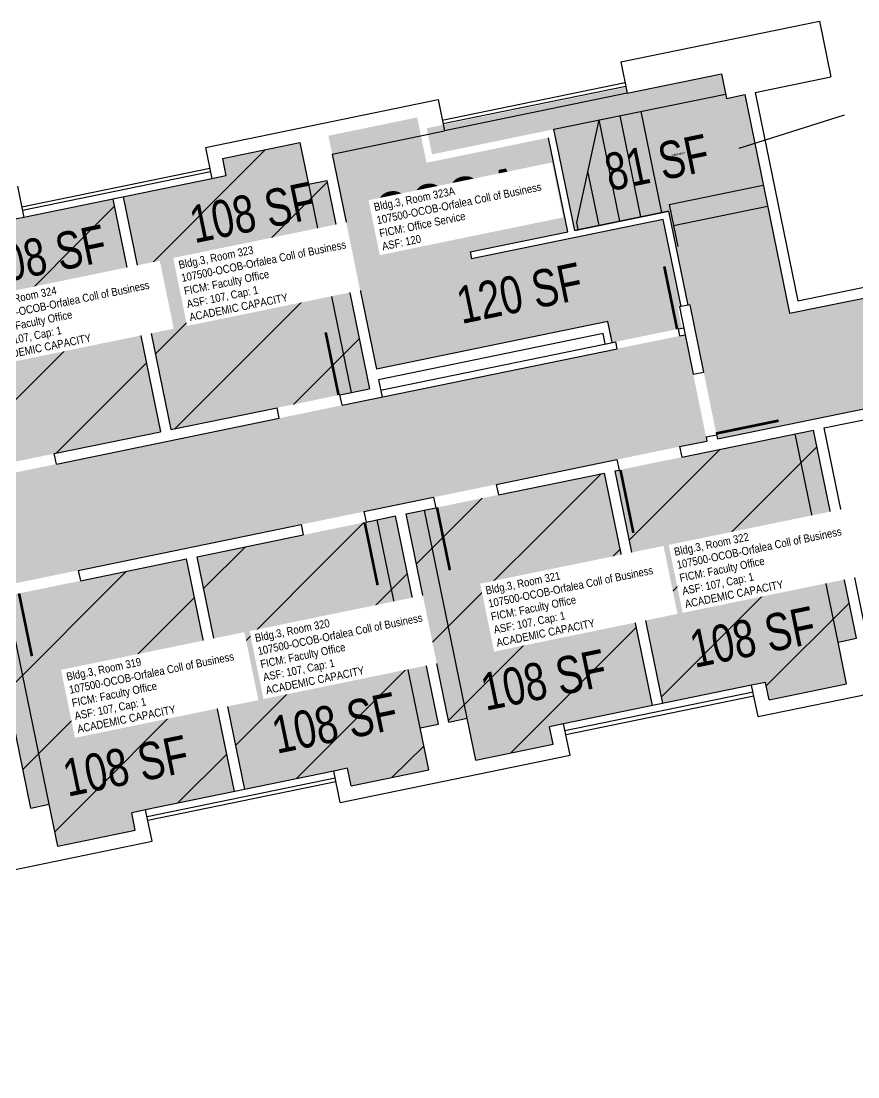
# Model space of a CAD drawing. Header units: inches. Extents: x 69197310 to 69201220, y 27671033 to 27674904.
# Drawn here: x 69199443 to 69199914, y 27672941 to 27673534 of the extents above; entities that cross this region are included whole.
import ezdxf
from ezdxf.enums import TextEntityAlignment as Align

# ---------------------------------------------------------------- set-up
doc = ezdxf.new("R2010")
doc.units = ezdxf.units.IN
doc.header["$LTSCALE"] = 100
doc.header["$MEASUREMENT"] = 0
for name, color, linetype in [('A-DOOR', 2, 'CONTINUOUS'), ('A-FLOR', 3, 'CONTINUOUS'), ('A-GLAZ', 1, 'CONTINUOUS'), ('A-IDEN-RNUM', 7, 'CONTINUOUS'), ('A-IDEN-SNUM', 4, 'CONTINUOUS'), ('A-IDEN-VNUM', 4, 'CONTINUOUS'), ('A-WALL', 5, 'CONTINUOUS'), ('AREA-TEXT', 3, 'CONTINUOUS'), ('Rooms-Capacity', 4, 'CONTINUOUS'), ('Rooms-Category-Color', 7, 'CONTINUOUS'), ('Rooms-College-Color', 7, 'CONTINUOUS'), ('Rooms-Department-Color', 7, 'CONTINUOUS'), ('Rooms-Division-Color', 7, 'CONTINUOUS'), ('Rooms-Information', 7, 'CONTINUOUS')]:
    doc.layers.add(name, color=color, linetype=linetype)
doc.styles.add('CP_AREA', font='arial.ttf', dxfattribs={"height": 15})
doc.styles.add('CP_ROOMSNUMBER', font='arial.ttf', dxfattribs={"height": 1})
doc.styles.add('CP_ROOMVNUMBER', font='arial.ttf', dxfattribs={"width": 0.85, "height": 0.075})
pattern_1 = [(45, (0, 0), (-26.516504294, 26.516504294), [])]

msp = doc.modelspace()

# ---------------------------------------------------------------- hatches: boundary and pattern name
at = {"layer": 'Rooms-Capacity'}
h = msp.add_hatch(dxfattribs=at)
h.set_pattern_fill('ANSI31', color=256, scale=300, style=0)
h.set_pattern_definition(pattern_1)
h.paths.add_polyline_path([(69199500.34, 27673435.5), (69199527.21, 27673304.73), (69199638.88, 27673327.69), (69199614.82, 27673444.74), (69199604.54, 27673442.62), (69199599.7, 27673466.13), (69199556.11, 27673457.17), (69199558.13, 27673447.38)])
h = msp.add_hatch(dxfattribs=at)
h.set_pattern_fill('ANSI31', color=256, scale=300, style=0)
h.set_pattern_definition(pattern_1)
h.paths.add_polyline_path([(69199391.06, 27673423.25), (69199395.9, 27673399.74), (69199385.61, 27673397.63), (69199409.67, 27673280.57), (69199521.34, 27673303.53), (69199494.46, 27673434.29), (69199436.67, 27673422.41), (69199434.65, 27673432.21)])
h = msp.add_hatch(dxfattribs=at)
h.set_pattern_fill('ANSI31', color=256, scale=300, style=0)
h.set_pattern_definition(pattern_1)
h.paths.add_polyline_path([(69199907.27, 27673161.83), (69199902.44, 27673185.33), (69199912.72, 27673187.45), (69199888.66, 27673304.5), (69199777, 27673281.55), (69199803.88, 27673150.78), (69199861.67, 27673162.66), (69199863.68, 27673152.87)])
h = msp.add_hatch(dxfattribs=at)
h.set_pattern_fill('ANSI31', color=256, scale=300, style=0)
h.set_pattern_definition(pattern_1)
h.paths.add_polyline_path([(69199568.79, 27673102.46), (69199541.91, 27673233.23), (69199653.58, 27673256.18), (69199677.64, 27673139.13), (69199667.35, 27673137.01), (69199672.18, 27673113.51), (69199628.6, 27673104.55), (69199626.58, 27673114.34)])
h = msp.add_hatch(dxfattribs=at)
h.set_pattern_fill('ANSI31', color=256, scale=300, style=0)
h.set_pattern_definition(pattern_1)
h.paths.add_polyline_path([(69199463.55, 27673070.62), (69199458.71, 27673094.13), (69199448.43, 27673092.02), (69199424.37, 27673209.07), (69199536.03, 27673232.02), (69199562.91, 27673101.25), (69199505.12, 27673089.38), (69199507.13, 27673079.58)])
at = {"layer": 'Rooms-Category-Color', "true_color": 0xadadad}
for points in [[(69199871.95, 27673385.8), (69199818.08, 27673374.73), (69199807.21, 27673427.62), (69199754.31, 27673416.75), (69199742.63, 27673473.56), (69199674.07, 27673459.47), (69199671.05, 27673474.16), (69199783.2, 27673497.21), (69199783.91, 27673493.79), (69199836.8, 27673504.66), (69199839.62, 27673490.95), (69199849.91, 27673493.06)], [(69199834.56, 27673299.51), (69199819.06, 27673374.93), (69199871.95, 27673385.8), (69199875.17, 27673370.13), (69200166.09, 27673429.93), (69200178.37, 27673370.17)], [(69199816.4, 27673358.05), (69199828.68, 27673298.3), (69198309.48, 27672986.04), (69198314.32, 27672962.53), (69198284.89, 27672956.48), (69198286.1, 27672950.6), (69198292.02, 27672951.82), (69198317.69, 27672826.93), (69198363.68, 27672836.38), (69198396.1, 27672678.68), (69198353, 27672669.82), (69198362.16, 27672625.25), (69198279.88, 27672608.34), (69198270.22, 27672655.36), (69198240.77, 27672649.31), (69198208.86, 27672804.56), (69198235.31, 27672810), (69198209.64, 27672934.89), (69198215.59, 27672936.11), (69198214.38, 27672941.99), (69198184.92, 27672935.93), (69198180.09, 27672959.44), (69198130.19, 27672949.18), (69198125.72, 27672970.93), (69198119.84, 27672969.73), (69198124.31, 27672947.97), (69197542.48, 27672828.38), (69197530.2, 27672888.13), (69198112.3, 27673007.59), (69198112.6, 27673004.99), (69198118.47, 27673006.2), (69198118.11, 27673008.94)]]:
    msp.add_hatch(color=253, dxfattribs=at).paths.add_polyline_path(points)
at = {"layer": 'Rooms-Category-Color', "true_color": 0xfa9ba3}
for points in [[(69199500.34, 27673435.5), (69199527.21, 27673304.73), (69199638.88, 27673327.69), (69199614.82, 27673444.74), (69199604.54, 27673442.62), (69199599.7, 27673466.13), (69199556.11, 27673457.17), (69199558.13, 27673447.38)], [(69199391.06, 27673423.25), (69199395.9, 27673399.74), (69199385.61, 27673397.63), (69199409.67, 27673280.57), (69199521.34, 27673303.53), (69199494.46, 27673434.29), (69199436.67, 27673422.41), (69199434.65, 27673432.21)], [(69199907.27, 27673161.83), (69199902.44, 27673185.33), (69199912.72, 27673187.45), (69199888.66, 27673304.5), (69199777, 27673281.55), (69199803.88, 27673150.78), (69199861.67, 27673162.66), (69199863.68, 27673152.87)], [(69199568.79, 27673102.46), (69199541.91, 27673233.23), (69199653.58, 27673256.18), (69199677.64, 27673139.13), (69199667.35, 27673137.01), (69199672.18, 27673113.51), (69199628.6, 27673104.55), (69199626.58, 27673114.34)], [(69199463.55, 27673070.62), (69199458.71, 27673094.13), (69199448.43, 27673092.02), (69199424.37, 27673209.07), (69199536.03, 27673232.02), (69199562.91, 27673101.25), (69199505.12, 27673089.38), (69199507.13, 27673079.58)]]:
    msp.add_hatch(color=241, dxfattribs=at).paths.add_polyline_path(points)
at = {"layer": 'Rooms-College-Color', "true_color": 0xadadad}
for points in [[(69199871.95, 27673385.8), (69199818.08, 27673374.73), (69199807.21, 27673427.62), (69199754.31, 27673416.75), (69199742.63, 27673473.56), (69199674.07, 27673459.47), (69199671.05, 27673474.16), (69199783.2, 27673497.21), (69199783.91, 27673493.79), (69199836.8, 27673504.66), (69199839.62, 27673490.95), (69199849.91, 27673493.06)], [(69199834.56, 27673299.51), (69199819.06, 27673374.93), (69199871.95, 27673385.8), (69199875.17, 27673370.13), (69200166.09, 27673429.93), (69200178.37, 27673370.17)], [(69199816.4, 27673358.05), (69199828.68, 27673298.3), (69198309.48, 27672986.04), (69198314.32, 27672962.53), (69198284.89, 27672956.48), (69198286.1, 27672950.6), (69198292.02, 27672951.82), (69198317.69, 27672826.93), (69198363.68, 27672836.38), (69198396.1, 27672678.68), (69198353, 27672669.82), (69198362.16, 27672625.25), (69198279.88, 27672608.34), (69198270.22, 27672655.36), (69198240.77, 27672649.31), (69198208.86, 27672804.56), (69198235.31, 27672810), (69198209.64, 27672934.89), (69198215.59, 27672936.11), (69198214.38, 27672941.99), (69198184.92, 27672935.93), (69198180.09, 27672959.44), (69198130.19, 27672949.18), (69198125.72, 27672970.93), (69198119.84, 27672969.73), (69198124.31, 27672947.97), (69197542.48, 27672828.38), (69197530.2, 27672888.13), (69198112.3, 27673007.59), (69198112.6, 27673004.99), (69198118.47, 27673006.2), (69198118.11, 27673008.94)]]:
    msp.add_hatch(color=253, dxfattribs=at).paths.add_polyline_path(points)
at = {"layer": 'Rooms-College-Color', "true_color": 0xfa9ba3}
for points in [[(69199500.34, 27673435.5), (69199527.21, 27673304.73), (69199638.88, 27673327.69), (69199614.82, 27673444.74), (69199604.54, 27673442.62), (69199599.7, 27673466.13), (69199556.11, 27673457.17), (69199558.13, 27673447.38)], [(69199391.06, 27673423.25), (69199395.9, 27673399.74), (69199385.61, 27673397.63), (69199409.67, 27673280.57), (69199521.34, 27673303.53), (69199494.46, 27673434.29), (69199436.67, 27673422.41), (69199434.65, 27673432.21)], [(69199907.27, 27673161.83), (69199902.44, 27673185.33), (69199912.72, 27673187.45), (69199888.66, 27673304.5), (69199777, 27673281.55), (69199803.88, 27673150.78), (69199861.67, 27673162.66), (69199863.68, 27673152.87)], [(69199568.79, 27673102.46), (69199541.91, 27673233.23), (69199653.58, 27673256.18), (69199677.64, 27673139.13), (69199667.35, 27673137.01), (69199672.18, 27673113.51), (69199628.6, 27673104.55), (69199626.58, 27673114.34)], [(69199463.55, 27673070.62), (69199458.71, 27673094.13), (69199448.43, 27673092.02), (69199424.37, 27673209.07), (69199536.03, 27673232.02), (69199562.91, 27673101.25), (69199505.12, 27673089.38), (69199507.13, 27673079.58)]]:
    msp.add_hatch(color=241, dxfattribs=at).paths.add_polyline_path(points)
at = {"layer": 'Rooms-Department-Color', "true_color": 0xacacac}
for points in [[(69199871.95, 27673385.8), (69199818.08, 27673374.73), (69199807.21, 27673427.62), (69199754.31, 27673416.75), (69199742.63, 27673473.56), (69199674.07, 27673459.47), (69199671.05, 27673474.16), (69199783.2, 27673497.21), (69199783.91, 27673493.79), (69199836.8, 27673504.66), (69199839.62, 27673490.95), (69199849.91, 27673493.06)], [(69199834.56, 27673299.51), (69199819.06, 27673374.93), (69199871.95, 27673385.8), (69199875.17, 27673370.13), (69200166.09, 27673429.93), (69200178.37, 27673370.17)], [(69199816.4, 27673358.05), (69199828.68, 27673298.3), (69198309.48, 27672986.04), (69198314.32, 27672962.53), (69198284.89, 27672956.48), (69198286.1, 27672950.6), (69198292.02, 27672951.82), (69198317.69, 27672826.93), (69198363.68, 27672836.38), (69198396.1, 27672678.68), (69198353, 27672669.82), (69198362.16, 27672625.25), (69198279.88, 27672608.34), (69198270.22, 27672655.36), (69198240.77, 27672649.31), (69198208.86, 27672804.56), (69198235.31, 27672810), (69198209.64, 27672934.89), (69198215.59, 27672936.11), (69198214.38, 27672941.99), (69198184.92, 27672935.93), (69198180.09, 27672959.44), (69198130.19, 27672949.18), (69198125.72, 27672970.93), (69198119.84, 27672969.73), (69198124.31, 27672947.97), (69197542.48, 27672828.38), (69197530.2, 27672888.13), (69198112.3, 27673007.59), (69198112.6, 27673004.99), (69198118.47, 27673006.2), (69198118.11, 27673008.94)]]:
    msp.add_hatch(color=253, dxfattribs=at).paths.add_polyline_path(points)
at = {"layer": 'Rooms-Department-Color', "true_color": 0xfa9ba3}
for points in [[(69199500.34, 27673435.5), (69199527.21, 27673304.73), (69199638.88, 27673327.69), (69199614.82, 27673444.74), (69199604.54, 27673442.62), (69199599.7, 27673466.13), (69199556.11, 27673457.17), (69199558.13, 27673447.38)], [(69199391.06, 27673423.25), (69199395.9, 27673399.74), (69199385.61, 27673397.63), (69199409.67, 27673280.57), (69199521.34, 27673303.53), (69199494.46, 27673434.29), (69199436.67, 27673422.41), (69199434.65, 27673432.21)], [(69199907.27, 27673161.83), (69199902.44, 27673185.33), (69199912.72, 27673187.45), (69199888.66, 27673304.5), (69199777, 27673281.55), (69199803.88, 27673150.78), (69199861.67, 27673162.66), (69199863.68, 27673152.87)], [(69199568.79, 27673102.46), (69199541.91, 27673233.23), (69199653.58, 27673256.18), (69199677.64, 27673139.13), (69199667.35, 27673137.01), (69199672.18, 27673113.51), (69199628.6, 27673104.55), (69199626.58, 27673114.34)], [(69199463.55, 27673070.62), (69199458.71, 27673094.13), (69199448.43, 27673092.02), (69199424.37, 27673209.07), (69199536.03, 27673232.02), (69199562.91, 27673101.25), (69199505.12, 27673089.38), (69199507.13, 27673079.58)]]:
    msp.add_hatch(color=241, dxfattribs=at).paths.add_polyline_path(points)
at = {"layer": 'Rooms-Division-Color', "true_color": 0xadadad}
for points in [[(69199871.95, 27673385.8), (69199818.08, 27673374.73), (69199807.21, 27673427.62), (69199754.31, 27673416.75), (69199742.63, 27673473.56), (69199674.07, 27673459.47), (69199671.05, 27673474.16), (69199783.2, 27673497.21), (69199783.91, 27673493.79), (69199836.8, 27673504.66), (69199839.62, 27673490.95), (69199849.91, 27673493.06)], [(69199834.56, 27673299.51), (69199819.06, 27673374.93), (69199871.95, 27673385.8), (69199875.17, 27673370.13), (69200166.09, 27673429.93), (69200178.37, 27673370.17)], [(69199816.4, 27673358.05), (69199828.68, 27673298.3), (69198309.48, 27672986.04), (69198314.32, 27672962.53), (69198284.89, 27672956.48), (69198286.1, 27672950.6), (69198292.02, 27672951.82), (69198317.69, 27672826.93), (69198363.68, 27672836.38), (69198396.1, 27672678.68), (69198353, 27672669.82), (69198362.16, 27672625.25), (69198279.88, 27672608.34), (69198270.22, 27672655.36), (69198240.77, 27672649.31), (69198208.86, 27672804.56), (69198235.31, 27672810), (69198209.64, 27672934.89), (69198215.59, 27672936.11), (69198214.38, 27672941.99), (69198184.92, 27672935.93), (69198180.09, 27672959.44), (69198130.19, 27672949.18), (69198125.72, 27672970.93), (69198119.84, 27672969.73), (69198124.31, 27672947.97), (69197542.48, 27672828.38), (69197530.2, 27672888.13), (69198112.3, 27673007.59), (69198112.6, 27673004.99), (69198118.47, 27673006.2), (69198118.11, 27673008.94)]]:
    msp.add_hatch(color=253, dxfattribs=at).paths.add_polyline_path(points)
at = {"layer": 'Rooms-Division-Color', "true_color": 0xfa9ba3}
for points in [[(69199500.34, 27673435.5), (69199527.21, 27673304.73), (69199638.88, 27673327.69), (69199614.82, 27673444.74), (69199604.54, 27673442.62), (69199599.7, 27673466.13), (69199556.11, 27673457.17), (69199558.13, 27673447.38)], [(69199391.06, 27673423.25), (69199395.9, 27673399.74), (69199385.61, 27673397.63), (69199409.67, 27673280.57), (69199521.34, 27673303.53), (69199494.46, 27673434.29), (69199436.67, 27673422.41), (69199434.65, 27673432.21)], [(69199907.27, 27673161.83), (69199902.44, 27673185.33), (69199912.72, 27673187.45), (69199888.66, 27673304.5), (69199777, 27673281.55), (69199803.88, 27673150.78), (69199861.67, 27673162.66), (69199863.68, 27673152.87)], [(69199568.79, 27673102.46), (69199541.91, 27673233.23), (69199653.58, 27673256.18), (69199677.64, 27673139.13), (69199667.35, 27673137.01), (69199672.18, 27673113.51), (69199628.6, 27673104.55), (69199626.58, 27673114.34)], [(69199463.55, 27673070.62), (69199458.71, 27673094.13), (69199448.43, 27673092.02), (69199424.37, 27673209.07), (69199536.03, 27673232.02), (69199562.91, 27673101.25), (69199505.12, 27673089.38), (69199507.13, 27673079.58)]]:
    msp.add_hatch(color=241, dxfattribs=at).paths.add_polyline_path(points)

# ---------------------------------------------------------------- linework, layer by layer
at = {"layer": 'A-DOOR'}
for points in [[(69199811.92, 27673361.21, 1.5, 1.5, 0), (69199804.68, 27673396.47, 0, 0, 0), (69199803.94, 27673396.32, 0, 0, 0.414214), (69199777.7, 27673352.65, 0, 0, 0.414214)], [(69199621.49, 27673324.11, 1.5, 1.5, 0), (69199614.25, 27673359.37, 0, 0, 0), (69199613.51, 27673359.22, 0, 0, 0.414214), (69199587.27, 27673315.55, 0, 0, 0.414214)], [(69199833.73, 27673302.53, 1.5, 1.5, 0), (69199869, 27673309.78, 0, 0, 0), (69199868.85, 27673310.51, 0, 0, 0.414214), (69199825.17, 27673336.75, 0, 0, 0.414214)], [(69199427.06, 27673284.15, 1.5, 1.5, 0), (69199419.81, 27673319.41, 0, 0, 0), (69199420.54, 27673319.56, 0, 0, -0.414214), (69199461.89, 27673289.77, 0, 0, -0.414214)], [(69199780.06, 27673281.99, 1.5, 1.5, 0), (69199787.31, 27673246.72, 0, 0, 0), (69199788.04, 27673246.88, 0, 0, 0.414214), (69199814.29, 27673290.55, 0, 0, 0.414214)], [(69199676.84, 27673260.96, 1.5, 1.5, 0), (69199684.09, 27673225.7, 0, 0, 0), (69199684.82, 27673225.85, 0, 0, 0.414214), (69199711.07, 27673269.53, 0, 0, 0.414214)], [(69199636.19, 27673252.61, 1.5, 1.5, 0), (69199643.44, 27673217.34, 0, 0, 0), (69199642.7, 27673217.19, 0, 0, -0.414214), (69199601.36, 27673246.98, 0, 0, -0.414214)], [(69199441.76, 27673212.64, 1.5, 1.5, 0), (69199449, 27673177.38, 0, 0, 0), (69199449.74, 27673177.53, 0, 0, 0.414214), (69199475.98, 27673221.21, 0, 0, 0.414214)]]:
    msp.add_lwpolyline(points, format="xyseb", dxfattribs=at)
at = {"layer": 'A-FLOR'}
for p, q in [((69199742.63, 27673473.56), (69199839.12, 27673493.39)), ((69199791.53, 27673424.4), (69199779.86, 27673481.21)), ((69199803.29, 27673426.82), (69199791.61, 27673483.63)), ((69199755.47, 27673421.07), (69199768.1, 27673478.8)), ((69199779.78, 27673421.98), (69199768.1, 27673478.8)), ((69199768.03, 27673419.57), (69199761.78, 27673449.93)), ((69199604.54, 27673442.62), (69199628.59, 27673325.57)), ((69199807.48, 27673431.25), (69199860.38, 27673442.12)), ((69199807.48, 27673431.25), (69199812.31, 27673407.74)), ((69199809.9, 27673419.5), (69199862.79, 27673430.37)), ((69199756.27, 27673417.15), (69199755.47, 27673421.07)), ((69199902.44, 27673185.33), (69199878.38, 27673302.39)), ((69199693.8, 27673142.45), (69199669.74, 27673259.5)), ((69199667.35, 27673137.01), (69199643.29, 27673254.07)), ((69199458.71, 27673094.13), (69199434.65, 27673211.18))]:
    msp.add_line(p, q, dxfattribs=at)
at = {"layer": 'A-GLAZ'}
for p, q in [((69199782.7, 27673499.66), (69199679.85, 27673478.52)), ((69199783.1, 27673497.7), (69199680.25, 27673476.56)), ((69199783.91, 27673493.79), (69199681.06, 27673472.65)), ((69199443.3, 27673429.9), (69199549.08, 27673451.64)), ((69199549.49, 27673449.69), (69199443.7, 27673427.94)), ((69199550.29, 27673445.77), (69199444.5, 27673424.02)), ((69199853.83, 27673161.05), (69199748.04, 27673139.31)), ((69199854.64, 27673157.13), (69199748.85, 27673135.39)), ((69199749.25, 27673133.43), (69199855.04, 27673155.17)), ((69199618.75, 27673112.73), (69199512.96, 27673090.99)), ((69199619.55, 27673108.81), (69199513.76, 27673087.07)), ((69199514.17, 27673085.11), (69199619.95, 27673106.85))]:
    msp.add_line(p, q, dxfattribs=at)
at = {"layer": 'A-IDEN-VNUM'}
msp.add_line((69199905.92, 27673481.54), (69199846.59, 27673462.83), dxfattribs=at)
at = {"layer": 'A-WALL'}
for p, q in [((69199780.28, 27673511.42), (69199891.95, 27673534.37)), ((69199891.95, 27673534.37), (69199898.39, 27673503.03)), ((69199780.28, 27673511.42), (69199783.91, 27673493.79)), ((69199783.91, 27673493.79), (69199836.8, 27673504.66)), ((69199836.8, 27673504.66), (69199839.62, 27673490.95)), ((69199855.78, 27673494.27), (69199898.39, 27673503.03)), ((69199839.62, 27673490.95), (69199849.91, 27673493.06)), ((69199849.91, 27673493.06), (69199875.17, 27673370.13)), ((69199855.78, 27673494.27), (69199879.84, 27673377.21)), ((69199546.67, 27673463.4), (69199677.43, 27673490.28)), ((69199677.43, 27673490.28), (69199681.06, 27673472.65)), ((69199617.88, 27673459.66), (69199681.06, 27673472.65)), ((69199750.39, 27673415.94), (69199739.52, 27673468.84)), ((69199754.31, 27673416.75), (69199742.63, 27673473.56)), ((69199546.67, 27673463.4), (69199550.29, 27673445.77)), ((69199556.11, 27673457.17), (69199599.7, 27673466.13)), ((69199599.7, 27673466.13), (69199604.54, 27673442.62)), ((69199556.11, 27673457.17), (69199558.13, 27673447.38)), ((69199617.88, 27673459.66), (69199642.74, 27673338.69)), ((69199558.13, 27673447.38), (69199550.29, 27673445.77)), ((69199604.54, 27673442.62), (69199614.82, 27673444.74)), ((69199614.82, 27673444.74), (69199638.88, 27673327.69)), ((69199440.88, 27673441.65), (69199444.5, 27673424.02)), ((69199494.46, 27673434.29), (69199521.34, 27673303.53)), ((69199500.34, 27673435.5), (69199527.21, 27673304.73)), ((69199879.84, 27673377.21), (69200170.76, 27673437.01)), ((69199754.31, 27673416.75), (69199807.21, 27673427.62)), ((69199807.21, 27673427.62), (69199754.31, 27673416.75)), ((69199818.08, 27673374.73), (69199807.21, 27673427.62)), ((69199875.17, 27673370.13), (69200171.97, 27673431.13)), ((69199444.5, 27673424.02), (69199436.67, 27673422.41)), ((69199497.28, 27673420.58), (69199521.34, 27673303.53)), ((69199804.09, 27673422.9), (69199696.35, 27673400.75)), ((69199814.16, 27673373.92), (69199804.09, 27673422.9)), ((69199695.54, 27673404.67), (69199750.39, 27673415.94)), ((69199695.54, 27673404.67), (69199696.35, 27673400.75)), ((69199819.06, 27673374.93), (69199813.18, 27673373.72)), ((69199813.18, 27673373.72), (69199820.96, 27673335.89)), ((69199819.06, 27673374.93), (69199826.83, 27673337.1)), ((69199834.56, 27673299.51), (69200184.25, 27673371.38)), ((69199773.02, 27673365.47), (69199642.74, 27673338.69)), ((69199775.44, 27673353.71), (69199773.02, 27673365.47)), ((69199812.66, 27673361.36), (69199815.6, 27673361.97)), ((69199813.46, 27673357.44), (69199812.66, 27673361.36)), ((69199894.54, 27673305.71), (69200185.46, 27673365.51)), ((69199770.31, 27673358.78), (69199643.95, 27673332.81)), ((69199771.52, 27673352.91), (69199770.31, 27673358.78)), ((69199775.44, 27673353.71), (69199774.23, 27673359.59)), ((69199813.46, 27673357.44), (69199816.4, 27673358.05)), ((69199623.44, 27673318.39), (69199778.2, 27673350.2)), ((69199645.16, 27673326.93), (69199777.4, 27673354.11)), ((69199775.44, 27673353.71), (69199777.4, 27673354.11)), ((69199778.2, 27673350.2), (69199777.4, 27673354.11)), ((69199643.95, 27673332.81), (69199645.96, 27673323.02)), ((69199820.96, 27673335.89), (69199826.83, 27673337.1)), ((69199622.23, 27673324.26), (69199638.88, 27673327.69)), ((69199623.44, 27673318.39), (69199622.23, 27673324.26)), ((69199527.21, 27673304.73), (69199586.97, 27673317.01)), ((69199588.17, 27673311.14), (69199586.97, 27673317.01)), ((69199462.79, 27673285.37), (69199588.17, 27673311.14)), ((69199461.59, 27673291.24), (69199521.34, 27673303.53)), ((69199814.55, 27673289.27), (69199888.66, 27673304.5)), ((69199828.2, 27673300.62), (69199834.08, 27673301.83)), ((69199834.08, 27673301.83), (69199834.56, 27673299.51)), ((69199912.72, 27673187.45), (69199888.66, 27673304.5)), ((69199918.6, 27673188.66), (69199894.54, 27673305.71)), ((69199813.34, 27673295.15), (69199828.68, 27673298.3)), ((69199828.2, 27673300.62), (69199828.68, 27673298.3)), ((69199462.79, 27673285.37), (69199461.59, 27673291.24)), ((69199813.34, 27673295.15), (69199814.55, 27673289.27)), ((69199710.16, 27673273.94), (69199778.08, 27673287.9)), ((69199778.08, 27673287.9), (69199779.29, 27673282.02)), ((69199711.37, 27673268.06), (69199771.12, 27673280.34)), ((69199798, 27673149.57), (69199771.12, 27673280.34)), ((69199795.18, 27673163.29), (69199771.12, 27673280.34)), ((69199777, 27673281.55), (69199779.29, 27673282.02)), ((69199803.88, 27673150.78), (69199777, 27673281.55)), ((69199710.16, 27673273.94), (69199711.37, 27673268.06)), ((69199635.72, 27673258.63), (69199674.9, 27673266.69)), ((69199674.9, 27673266.69), (69199676.11, 27673260.81)), ((69199659.45, 27673257.39), (69199676.11, 27673260.81)), ((69199635.72, 27673258.63), (69199636.93, 27673252.76)), ((69199636.93, 27673252.76), (69199653.58, 27673256.18)), ((69199677.64, 27673139.13), (69199653.58, 27673256.18)), ((69199683.51, 27673140.34), (69199659.45, 27673257.39)), ((69199475.08, 27673225.62), (69199600.45, 27673251.39)), ((69199600.45, 27673251.39), (69199601.66, 27673245.51)), ((69199541.91, 27673233.23), (69199601.66, 27673245.51)), ((69199476.28, 27673219.74), (69199536.03, 27673232.02)), ((69199562.91, 27673101.25), (69199536.03, 27673232.02)), ((69199560.09, 27673114.97), (69199536.03, 27673232.02)), ((69199568.79, 27673102.46), (69199541.91, 27673233.23)), ((69199475.08, 27673225.62), (69199476.28, 27673219.74)), ((69199448.43, 27673092.02), (69199424.37, 27673209.07)), ((69199902.44, 27673185.33), (69199912.72, 27673187.45)), ((69199907.27, 27673161.83), (69199902.44, 27673185.33)), ((69199857.45, 27673143.42), (69199967.65, 27673166.07)), ((69199861.67, 27673162.66), (69199853.83, 27673161.05)), ((69199857.45, 27673143.42), (69199853.83, 27673161.05)), ((69199863.68, 27673152.87), (69199861.67, 27673162.66)), ((69199863.68, 27673152.87), (69199907.27, 27673161.83)), ((69199683.51, 27673140.34), (69199693.8, 27673142.45)), ((69199698.63, 27673118.94), (69199693.8, 27673142.45)), ((69199667.35, 27673137.01), (69199677.64, 27673139.13)), ((69199672.18, 27673113.51), (69199667.35, 27673137.01)), ((69199748.04, 27673139.31), (69199740.21, 27673137.7)), ((69199742.22, 27673127.9), (69199740.21, 27673137.7)), ((69199751.67, 27673121.68), (69199748.04, 27673139.31)), ((69199698.63, 27673118.94), (69199742.22, 27673127.9)), ((69199622.37, 27673095.1), (69199751.67, 27673121.68)), ((69199626.58, 27673114.34), (69199618.75, 27673112.73)), ((69199622.37, 27673095.1), (69199618.75, 27673112.73)), ((69199628.6, 27673104.55), (69199626.58, 27673114.34)), ((69199628.6, 27673104.55), (69199672.18, 27673113.51)), ((69199448.43, 27673092.02), (69199458.71, 27673094.13)), ((69199463.55, 27673070.62), (69199458.71, 27673094.13)), ((69199512.96, 27673090.99), (69199505.12, 27673089.38)), ((69199507.13, 27673079.58), (69199505.12, 27673089.38)), ((69199516.58, 27673073.35), (69199512.96, 27673090.99)), ((69199463.55, 27673070.62), (69199507.13, 27673079.58)), ((69199387.28, 27673046.78), (69199516.58, 27673073.35))]:
    msp.add_line(p, q, dxfattribs=at)

# ---------------------------------------------------------------- texts
at = {"layer": 'A-IDEN-RNUM', "style": 'CP_ROOMSNUMBER', "width": 0.85}
for s, p in [('S302-00', (69199812.63, 27673459.56)), ('0323-A0', (69199686.12, 27673429.44)), ('0323-00', (69199565.52, 27673387.11)), ('0324-00', (69199454.84, 27673364.36)), ('0322-00', (69199844.23, 27673225.83)), ('0321-00', (69199738.19, 27673204.04)), ('0320-00', (69199608.47, 27673177.37)), ('0319-00', (69199502.44, 27673155.58))]:
    msp.add_text(s, height=1, rotation=11.61505, dxfattribs=at).set_placement(p, align=Align.MIDDLE)
at = {"layer": 'A-IDEN-SNUM', "style": 'CP_ROOMSNUMBER', "width": 0.85}
for s, p in [('0030S30200', (69199812.63, 27673459.56)), ('00300323A0', (69199686.12, 27673429.44)), ('0030032300', (69199565.52, 27673387.11)), ('0030032400', (69199454.84, 27673364.36)), ('0030032200', (69199844.23, 27673225.83)), ('0030032100', (69199738.19, 27673204.04)), ('0030032000', (69199608.47, 27673177.37)), ('0030031900', (69199502.44, 27673155.58))]:
    msp.add_text(s, height=1, rotation=11.61505, dxfattribs=at).set_placement(p, align=Align.MIDDLE)
at = {"layer": 'A-IDEN-VNUM', "style": 'CP_ROOMVNUMBER', "width": 0.85}
for s, p in [('323A', (69199686.12, 27673429.44)), ('323', (69199565.52, 27673387.11)), ('324', (69199454.84, 27673364.36)), ('322', (69199844.23, 27673225.83)), ('321', (69199738.19, 27673204.04)), ('320', (69199608.47, 27673177.37)), ('319', (69199502.44, 27673155.58))]:
    msp.add_text(s, height=31.5, rotation=11.61505, dxfattribs=at).set_placement(p, align=Align.MIDDLE)
at = {"layer": 'AREA-TEXT', "style": 'CP_AREA', "width": 0.75}
for s, p in [('81 SF', (69199800.57, 27673454.92)), ('108 SF', (69199573.08, 27673426.92)), ('108 SF', (69199455.54, 27673402.79)), ('120 SF', (69199723.27, 27673381.53)), ('108 SF', (69199854.42, 27673188.23)), ('108 SF', (69199736.87, 27673164.1)), ('108 SF', (69199619.33, 27673139.91)), ('108 SF', (69199501.79, 27673115.78))]:
    msp.add_text(s, height=21, rotation=11.67794, dxfattribs=at).set_placement(p, align=Align.MIDDLE_CENTER)

# ---------------------------------------------------------------- next in the draw order: texts
at = {"layer": 'Rooms-Information', "char_height": 4.5, "width": 100.8, "attachment_point": 7, "rotation": 11.61505, "style": 'CP_ROOMVNUMBER', "bg_fill": 3, "box_fill_scale": 1.5, "bg_fill_color": 256, "bg_fill_true_color": 13158600, "bg_fill_transparency": 0}
for s, insert in [('Bldg.3, Room 323^M^J107500-OCOB-Orfalea Coll of Business^M^JFICM: Faculty Office^M^JASF: 107, Cap: 1^M^JACADEMIC CAPACITY', (69199538.09, 27673365.61)), ('Bldg.3, Room 322^M^J107500-OCOB-Orfalea Coll of Business^M^JFICM: Faculty Office^M^JASF: 107, Cap: 1^M^JACADEMIC CAPACITY', (69199816.79, 27673204.33)), ('Bldg.3, Room 320^M^J107500-OCOB-Orfalea Coll of Business^M^JFICM: Faculty Office^M^JASF: 107, Cap: 1^M^JACADEMIC CAPACITY', (69199581.03, 27673155.87))]:
    msp.add_mtext(s, dxfattribs=dict(at, insert=insert))

# ---------------------------------------------------------------- next in the draw order: hatches: boundary and pattern name
at = {"layer": 'Rooms-Capacity'}
h = msp.add_hatch(dxfattribs=at)
h.set_pattern_fill('ANSI31', color=256, scale=300, style=0)
h.set_pattern_definition(pattern_1)
h.paths.add_polyline_path([(69199798, 27673149.57), (69199771.12, 27673280.34), (69199659.45, 27673257.39), (69199683.51, 27673140.34), (69199693.8, 27673142.45), (69199698.63, 27673118.94), (69199742.22, 27673127.9), (69199740.21, 27673137.7)])
at = {"layer": 'Rooms-Category-Color', "true_color": 0xfa9ba3}
for points in [[(69199814.62, 27673361.77), (69199775.44, 27673353.71), (69199773.02, 27673365.47), (69199642.74, 27673338.69), (69199615.76, 27673469.94), (69199665.72, 27673480.21), (69199670.95, 27673454.75), (69199739.52, 27673468.84), (69199750.39, 27673415.94), (69199695.54, 27673404.67), (69199696.35, 27673400.75), (69199804.09, 27673422.9), (69199814.16, 27673373.92), (69199812.2, 27673373.52)], [(69199798, 27673149.57), (69199771.12, 27673280.34), (69199659.45, 27673257.39), (69199683.51, 27673140.34), (69199693.8, 27673142.45), (69199698.63, 27673118.94), (69199742.22, 27673127.9), (69199740.21, 27673137.7)]]:
    msp.add_hatch(color=241, dxfattribs=at).paths.add_polyline_path(points)
at = {"layer": 'Rooms-College-Color', "true_color": 0xfa9ba3}
for points in [[(69199814.62, 27673361.77), (69199775.44, 27673353.71), (69199773.02, 27673365.47), (69199642.74, 27673338.69), (69199615.76, 27673469.94), (69199665.72, 27673480.21), (69199670.95, 27673454.75), (69199739.52, 27673468.84), (69199750.39, 27673415.94), (69199695.54, 27673404.67), (69199696.35, 27673400.75), (69199804.09, 27673422.9), (69199814.16, 27673373.92), (69199812.2, 27673373.52)], [(69199798, 27673149.57), (69199771.12, 27673280.34), (69199659.45, 27673257.39), (69199683.51, 27673140.34), (69199693.8, 27673142.45), (69199698.63, 27673118.94), (69199742.22, 27673127.9), (69199740.21, 27673137.7)]]:
    msp.add_hatch(color=241, dxfattribs=at).paths.add_polyline_path(points)
at = {"layer": 'Rooms-Department-Color', "true_color": 0xfa9ba3}
for points in [[(69199814.62, 27673361.77), (69199775.44, 27673353.71), (69199773.02, 27673365.47), (69199642.74, 27673338.69), (69199615.76, 27673469.94), (69199665.72, 27673480.21), (69199670.95, 27673454.75), (69199739.52, 27673468.84), (69199750.39, 27673415.94), (69199695.54, 27673404.67), (69199696.35, 27673400.75), (69199804.09, 27673422.9), (69199814.16, 27673373.92), (69199812.2, 27673373.52)], [(69199798, 27673149.57), (69199771.12, 27673280.34), (69199659.45, 27673257.39), (69199683.51, 27673140.34), (69199693.8, 27673142.45), (69199698.63, 27673118.94), (69199742.22, 27673127.9), (69199740.21, 27673137.7)]]:
    msp.add_hatch(color=241, dxfattribs=at).paths.add_polyline_path(points)
at = {"layer": 'Rooms-Division-Color', "true_color": 0xfa9ba3}
for points in [[(69199814.62, 27673361.77), (69199775.44, 27673353.71), (69199773.02, 27673365.47), (69199642.74, 27673338.69), (69199615.76, 27673469.94), (69199665.72, 27673480.21), (69199670.95, 27673454.75), (69199739.52, 27673468.84), (69199750.39, 27673415.94), (69199695.54, 27673404.67), (69199696.35, 27673400.75), (69199804.09, 27673422.9), (69199814.16, 27673373.92), (69199812.2, 27673373.52)], [(69199798, 27673149.57), (69199771.12, 27673280.34), (69199659.45, 27673257.39), (69199683.51, 27673140.34), (69199693.8, 27673142.45), (69199698.63, 27673118.94), (69199742.22, 27673127.9), (69199740.21, 27673137.7)]]:
    msp.add_hatch(color=241, dxfattribs=at).paths.add_polyline_path(points)

# ---------------------------------------------------------------- next in the draw order: texts
at = {"layer": 'Rooms-Information', "char_height": 4.5, "width": 100.8, "attachment_point": 7, "rotation": 11.61505, "style": 'CP_ROOMVNUMBER', "bg_fill": 3, "box_fill_scale": 1.5, "bg_fill_color": 256, "bg_fill_true_color": 13158600, "bg_fill_transparency": 0}
for s, insert in [('Bldg.3, Room 324^M^J107500-OCOB-Orfalea Coll of Business^M^JFICM: Faculty Office^M^JASF: 107, Cap: 1^M^JACADEMIC CAPACITY', (69199427.41, 27673342.86)), ('Bldg.3, Room 319^M^J107500-OCOB-Orfalea Coll of Business^M^JFICM: Faculty Office^M^JASF: 107, Cap: 1^M^JACADEMIC CAPACITY', (69199475, 27673134.08))]:
    msp.add_mtext(s, dxfattribs=dict(at, insert=insert))

# ---------------------------------------------------------------- next in the draw order: texts
for s, insert in [('Bldg.3, Room 323A^M^J107500-OCOB-Orfalea Coll of Business^M^JFICM: Office Service^M^JASF: 120', (69199646.44, 27673405.42)), ('Bldg.3, Room 321^M^J107500-OCOB-Orfalea Coll of Business^M^JFICM: Faculty Office^M^JASF: 107, Cap: 1^M^JACADEMIC CAPACITY', (69199710.75, 27673182.54))]:
    msp.add_mtext(s, dxfattribs=dict(at, insert=insert))

doc.saveas('drawing.dxf')
